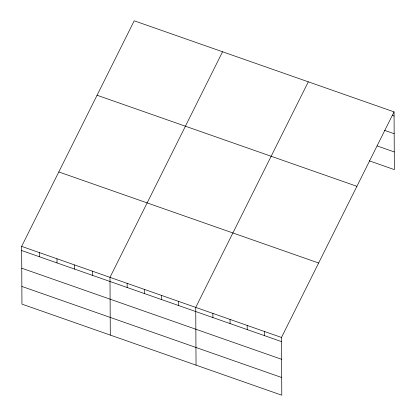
<?xml version="1.0" encoding="UTF-8"?>
<svg xmlns="http://www.w3.org/2000/svg" width="416" height="416" viewBox="0 0 416 416"><rect width="100%" height="100%" fill="white"/><g stroke="black" fill="none" stroke-linecap="round" stroke-linejoin="round"><path stroke-width="0.62" d="M394.051 111.878L281.486 337.454L281.788 395.2L21.949 304.122L21.648 246.381L134.212 20.8L394.051 111.878L394.352 169.619L369.242 160.82M222.555 51.766L109.99 277.347L110.292 335.088M308.303 81.822L195.738 307.403L196.04 365.144M392.236 115.388L394.072 116.028M384.368 130.281L394.165 133.713M377.114 145.922L394.264 151.934M97.063 95.243L356.907 186.316M58.791 171.938L318.635 263.016M21.648 246.381L281.486 337.454M21.668 250.531L281.507 341.609M21.762 268.216L281.601 359.294M21.856 286.437L281.7 377.515M264.337 331.443L264.358 335.598M247.187 325.432L247.208 329.586M230.038 319.42L230.058 323.575M212.888 313.409L212.909 317.564M178.589 301.392L178.61 305.542M161.439 295.381L161.46 299.53M144.29 289.37L144.316 293.519M127.14 283.358L127.166 287.508M92.321 271.154L92.347 275.304M74.651 264.961L74.677 269.11M56.987 258.768L57.008 262.917M39.317 252.574L39.338 256.724"/></g></svg>
